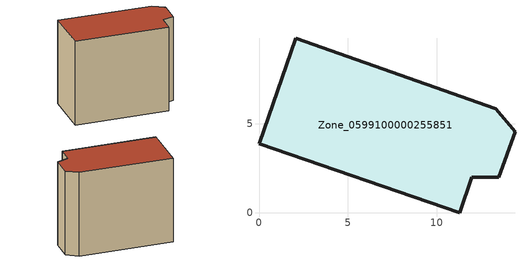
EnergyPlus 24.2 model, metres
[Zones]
Zone_0599100000255851
 floor ground (C_G): 0,3.87 2.07,9.78 13.32,5.84 14.39,4.54 13.49,1.97 11.96,1.97 11.28,0 z0
 wall outside (C_F): 2.07,9.78 0,3.87 11.28,0 11.96,1.97 13.49,1.97 14.39,4.54 13.32,5.84 2.07,9.78 z0:11.12
 roof outside (C_R): 13.32,5.84 2.07,9.78 0,3.87 11.28,0 11.96,1.97 13.49,1.97 14.39,4.54 z11.12
[BUILDING]
Pand.0599100000255851: North Axis=0; Terrain=City; Loads Convergence Tolerance Value=0.04; Temperature Convergence Tolerance Value=0.4; Solar Distribution=FullExterior; Maximum Number of Warmup Days=25; Minimum Number of Warmup Days=1
[Site:Location]
Rotterdam.The.Hague.AP_ZH_NLD Design_Conditions: Latitude=51.96; Longitude=4.45; Time Zone=1; Elevation=-4.5
[SITE:GROUNDTEMPERATURE:BUILDINGSURFACE]
18, 18, 18, 18, 18, 18, 18, 18, 18, 18, 18, 18
[MATERIAL] Thermal Absorptance=0.9; Solar Absorptance=0.7; Visible Absorptance=0.7
Name | Roughness | Thickness | Conductivity | Density | Specific Heat
G.TI.1946 | MediumSmooth | 0.15 | 1 | 540 | 1210
F.TI.1946 | Rough | 0.3 | 0.857143 | 1920 | 840
R.TI.1946 | MediumRough | 0.2 | 0.1 | 1500 | 1000
[CONSTRUCTION]
C_G: G.TI.1946
C_F: F.TI.1946
C_R: R.TI.1946
[ZONE]
Zone_0599100000255851: Type=1; Multiplier=1; Ceiling Height=Autocalculate; Volume=Autocalculate; Floor Area=autocalculate; Part of Total Floor Area=Yes
[ZONEINFILTRATION:DESIGNFLOWRATE]
Infil_Zone_0599100000255851: Zone or ZoneList or Space or SpaceList=Zone_0599100000255851; Schedule=AlwaysOn; Design Flow Rate Calculation Method=Flow/Area; Flow Rate per Floor Area=0.003; Constant Term Coefficient=1; Temperature Term Coefficient=0; Velocity Term Coefficient=0; Velocity Squared Term Coefficient=0
[HVACTEMPLATE:ZONE:IDEALLOADSAIRSYSTEM]
Zone_0599100000255851: Maximum Heating Supply Air Temperature=50; Minimum Cooling Supply Air Temperature=13; Maximum Heating Supply Air Humidity Ratio=0.0156; Minimum Cooling Supply Air Humidity Ratio=0.0077; Heating Limit=NoLimit; Cooling Limit=NoLimit; Dehumidification Control Type=ConstantSensibleHeatRatio; Cooling Sensible Heat Ratio=0.7; Dehumidification Setpoint=60; Humidification Control Type=None; Humidification Setpoint=30; Outdoor Air Method=None; Outdoor Air Flow Rate per Person=0.00944; Outdoor Air Flow Rate per Zone Floor Area=0; Outdoor Air Flow Rate per Zone=0; Demand Controlled Ventilation Type=None; Outdoor Air Economizer Type=NoEconomizer; Heat Recovery Type=None; Sensible Heat Recovery Effectiveness=0.7; Latent Heat Recovery Effectiveness=0.65
[ZONECONTROL:THERMOSTAT]
ThermostatControl_Zone_0599100000255851: Zone or ZoneList=Zone_0599100000255851; Control Type Schedule=DualSetpointControlType; Control 1=Thermostat_Zone_0599100000255851; Temperature Difference Between Cutout And Setpoint=0
[THERMOSTATSETPOINT:DUALSETPOINT]
Thermostat_Zone_0599100000255851: Heating Setpoint Temperature Schedule=HeatingSetpoint_Zone_0599100000255851; Cooling Setpoint Temperature Schedule=CoolingSetpoint_Zone_0599100000255851
[SCHEDULE:COMPACT]
HeatingSetpoint_Zone_0599100000255851: Through: 12/31, For: AllDays, Until: 24:00, 21
CoolingSetpoint_Zone_0599100000255851: Through: 12/31, For: AllDays, Until: 24:00, 24
DualSetpointControlType: Through: 12/31, For: AllDays, Until: 24:00, 4
AlwaysOn: Through: 12/31, For: AllDays, Until: 24:00, 1
